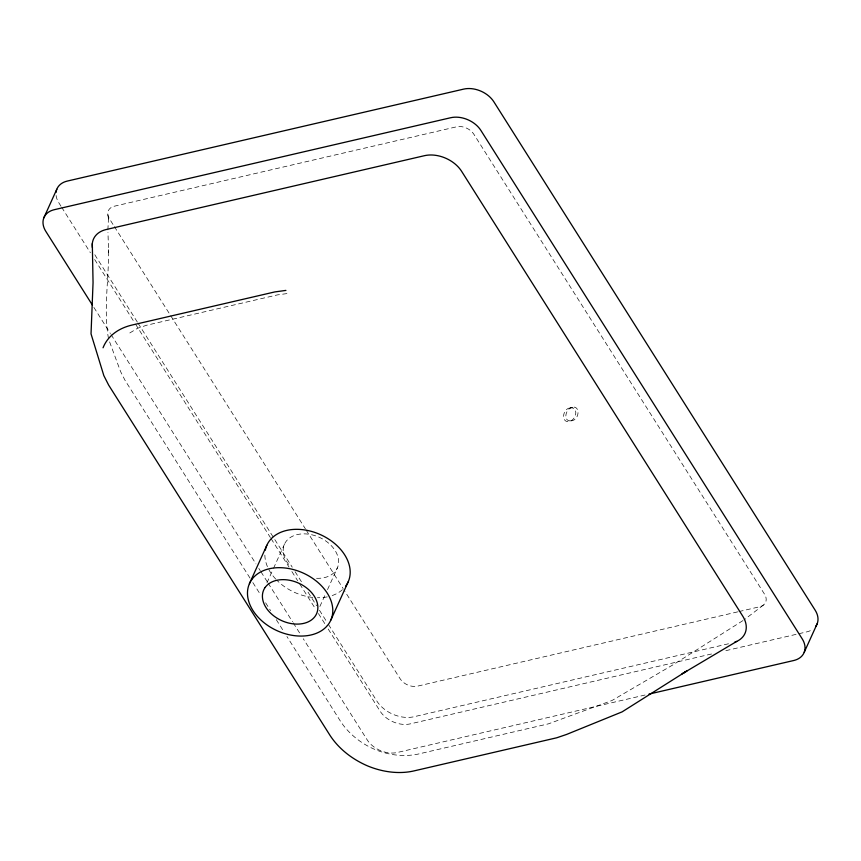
<?xml version="1.0" encoding="UTF-8"?>
<svg xmlns="http://www.w3.org/2000/svg" width="861" height="861" viewBox="0 0 861 861"><rect width="100%" height="100%" fill="white"/><g stroke="black" fill="none" stroke-linecap="round" stroke-linejoin="round"><path stroke-width="0.65" stroke-dasharray="4.3 3.23" d="M107.883 229.887L108.508 217.532L108.561 219.62L107.862 214.744M266.953 582.811L272.969 569.552M273.507 568.357L284.442 544.249M319.872 606.478L325.34 594.434M327.524 589.613L337.361 567.916M763.481 605.014L744.001 619.931M742.892 620.63L673.905 664.294L612.063 700.467L548.489 723.832L417.596 754.204C388.698 759.897 357.283 746.207 340.902 721.905L286.939 636.516M129.828 332.949L137.469 328.332L146.51 325.264L277.403 294.903L287.509 293.515M570.23 407.91C561.49 408.846 560.942 425.517 571.403 420.814C580.153 419.867 580.691 403.206 570.23 407.91C579.399 406.704 576.009 420.749 569.024 421.373M572.608 407.35C565.634 407.974 562.233 422.019 571.403 420.814M737.662 611.87L417.585 686.131A13.378 9.493 24.4 0 1 400.15 678.791L343.862 589.71M738.953 611.568L759.693 606.757A13.378 9.493 24.4 0 0 764.568 594.241L473.83 134.198A13.378 9.493 24.4 0 0 456.395 126.847L114.287 206.22A13.378 9.493 24.4 0 0 109.412 218.737L113.684 225.507M728.503 643.77L414.044 716.729A28.542 20.255 24.4 0 1 376.86 701.069L328.095 623.902M711.52 653.983L410.31 723.864A23.193 16.456 24.4 0 1 380.099 711.143L326.308 626.033M725.866 650.658L797.577 634.019M798.879 633.718L806.703 631.899A23.193 16.456 24.4 0 0 812.343 629.542M645.072 695.01L397.33 752.482A23.193 16.456 24.4 0 1 367.12 739.76L303.287 638.765M114.395 226.626L169.983 314.577M170.693 315.707L305.375 528.815M306.085 529.945L343.141 588.58M137.329 322.057L95.732 256.244A28.542 20.255 24.4 0 1 93.58 252.004M138.051 323.198L292.234 567.162M295.108 571.704L301.554 581.918M308.012 592.131L316.622 605.746M319.485 610.288L327.374 622.772M60.97 206.177L58.817 202.776A23.193 16.456 24.4 0 1 56.03 192.455M61.68 207.307L90.373 252.703M94.678 259.516L134.833 323.058M135.554 324.188L270.376 537.522M271.097 538.663L289.016 567.033M291.89 571.564L297.626 580.648M299.779 584.049L315.556 609.018M318.419 613.559L325.598 624.903M93.881 307.42L110.38 333.519M111.091 334.649L255.954 563.869M258.827 568.411L260.259 570.682M260.98 571.812L267.437 582.025M268.148 583.166L292.536 621.75M293.246 622.88L300.424 634.223M250.013 578.086L125.039 380.347L120.594 371.597L109.239 340.902M252.854 582.585L259.957 593.821M265.629 602.808L270.602 610.675M276.284 619.662L284.098 632.017M108.486 338.556C103.266 309.271 109.067 278.641 108.529 248.99L108.626 252.381L107.959 232.395M316.557 578.291A28.983 20.567 24.4 0 0 335.338 571.252L335.941 570.434A28.983 20.567 24.4 0 0 313.716 535.273L312.371 534.918A28.983 20.567 24.4 0 0 286.476 540.923L285.863 541.73A28.983 20.567 24.4 0 0 290.738 566.721M342.398 589.71A44.6 31.642 24.4 0 1 331.862 595.661M327.266 596.877A44.6 31.642 24.4 0 1 317.472 597.717M312.769 597.426A44.6 31.642 24.4 0 1 305.268 596.092L303.201 595.554A44.6 31.642 24.4 0 1 276.629 580.023M275.724 579.087A44.6 31.642 24.4 0 1 264.951 552.676"/><path stroke-width="1.29" d="M43.803 217.908L56.783 189.291M249.421 583.672L266.824 545.325M330.839 620.081L348.242 581.735M804.217 652.304L817.197 623.687M345.627 586.19L346.047 585.609A44.6 31.642 24.4 0 0 311.865 531.506L309.788 530.957A44.6 31.642 24.4 0 0 269.945 540.202L269.009 541.451A44.6 31.642 24.4 0 0 265.306 550.157M682.816 673.41L686.895 670.945L622.116 711.864L566.549 734.455L556.68 737.802L413.883 770.929A64.22 45.568 24.4 0 1 367.206 765.752C352.45 759.284 339.148 749.221 330.215 735.692L108.669 385.125L103.826 375.59L91.029 333.874L93.053 282.666L92.31 243.545M681.804 674.034L736.736 641.402M648.99 694.095L793.724 660.516A23.193 16.456 24.4 0 0 802.183 638.819L480.901 130.452A23.193 16.456 24.4 0 0 450.69 117.731L54.297 209.697A23.193 16.456 24.4 0 0 45.837 231.394L92.45 305.149M285.917 290.405L274.885 291.911L132.099 325.038A64.22 45.568 24.4 0 0 103.051 347.79M56.03 192.455A23.193 16.456 24.4 0 1 67.276 181.079L463.67 89.113A23.193 16.456 24.4 0 1 493.88 101.835L815.163 610.201A23.193 16.456 24.4 0 1 815.615 626.507M92.428 247.72A28.542 20.255 24.4 0 1 106.151 229.543L424.451 155.69A28.542 20.255 24.4 0 1 461.636 171.35L742.763 616.175A28.542 20.255 24.4 0 1 734.616 642.241M251.692 579.679L251.616 579.797A44.6 31.642 24.4 0 0 285.798 633.9L287.875 634.439A44.6 31.642 24.4 0 0 327.718 625.194L328.654 623.956A44.6 31.642 24.4 0 0 294.462 569.853L292.396 569.304A44.6 31.642 24.4 0 0 252.553 578.549L251.692 579.679M265.145 587.45L265.091 587.525A28.983 20.567 24.4 0 0 287.316 622.686L288.661 623.041A28.983 20.567 24.4 0 0 314.566 617.036L315.169 616.228A28.983 20.567 24.4 0 0 292.955 581.057L291.599 580.701A28.983 20.567 24.4 0 0 265.705 586.718L265.145 587.45"/></g></svg>
